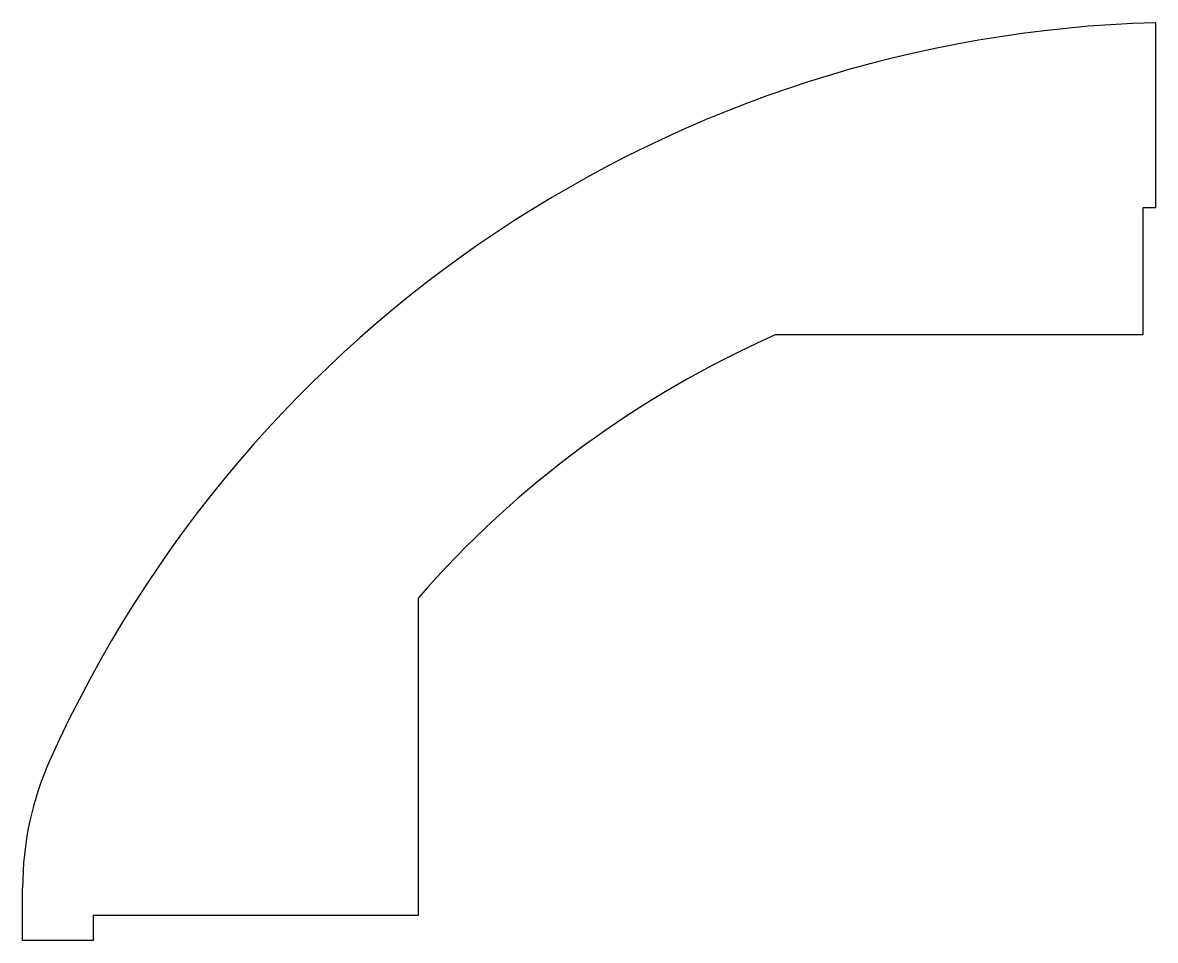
# Model space of a CAD drawing. Header units: millimetres. Extents: x 0 to 45.3, y 0 to 36.7.
import ezdxf

# ---------------------------------------------------------------- set-up
doc = ezdxf.new("R2010")
doc.units = ezdxf.units.MM

msp = doc.modelspace()

# ---------------------------------------------------------------- linework, layer by layer
for p, q in [((45.322, 36.707), (45.322, 29.301)), ((45.322, 29.301), (44.822, 29.301)), ((44.822, 29.301), (44.822, 24.214)), ((44.822, 24.214), (30.107, 24.214)), ((15.822, 13.693), (15.822, 1)), ((0, 0), (0, 2.103)), ((8.822, 1), (2.822, 1)), ((2.822, 1), (2.822, 0)), ((15.822, 1), (8.822, 1)), ((2.822, 0), (0, 0))]:
    msp.add_line(p, q)
for centre, radius, start, end in [((46.714, -13.291), 50.017, 91.594, 155.7748), ((46.714, -13.291), 41.017, 113.8835, 138.8621), ((12.5, 2.103), 12.5, 515.7748, 540)]:
    msp.add_arc(centre, radius, start, end)

doc.saveas('drawing.dxf')
